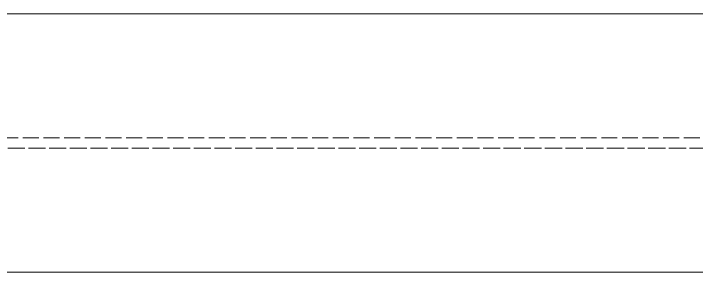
# Model space of a CAD drawing. Header units: millimetres. Extents: x 2 to 825, y 1 to 579.
# Drawn here: x 143.2 to 209.3, y 476.9 to 501.9 of the extents above; entities that cross this region are included whole.
import ezdxf

# ---------------------------------------------------------------- set-up
doc = ezdxf.new("R2010")
doc.units = ezdxf.units.MM
doc.linetypes.add('XKITLINE00', pattern=[0])
doc.linetypes.add('XKITLINE01', pattern=[4, 1, -1, 1, -1])
doc.layers.add('Part', color=2, linetype='Continuous', lineweight=0)

# ---------------------------------------------------------------- blocks, each defined once
blk = doc.blocks.new('*A36')
at = {"layer": 'Part', "color": 2, "linetype": 'XKITLINE00', "lineweight": 0}
for p, q in [((589.13, 501.938), (82.583, 501.938)), ((589.13, 476.938), (82.583, 476.938))]:
    blk.add_line(p, q, dxfattribs=at)
at = {"layer": 'Part', "color": 7, "linetype": 'XKITLINE01', "lineweight": 0}
for p, q in [((589.13, 489.938), (77.325, 489.938)), ((77.325, 488.938), (589.13, 488.938))]:
    blk.add_line(p, q, dxfattribs=at)
blk = doc.blocks.new('*A49')
at = {"layer": 'Part', "color": 7, "linetype": 'XKITLINE01', "lineweight": 0}
for p, q in [((353.932, 501.938), (72.064, 501.938)), ((353.675, 489.938), (72.235, 489.938)), ((353.675, 488.938), (72.235, 488.938)), ((353.932, 476.938), (72.064, 476.938))]:
    blk.add_line(p, q, dxfattribs=at)

msp = doc.modelspace()

# ---------------------------------------------------------------- block references
at = {"lineweight": 0}
msp.add_blockref('*A49', (0, 0), dxfattribs=at)
at = {"layer": 'Part', "lineweight": 0}
msp.add_blockref('*A36', (0, 0), dxfattribs=at)

doc.saveas('drawing.dxf')
